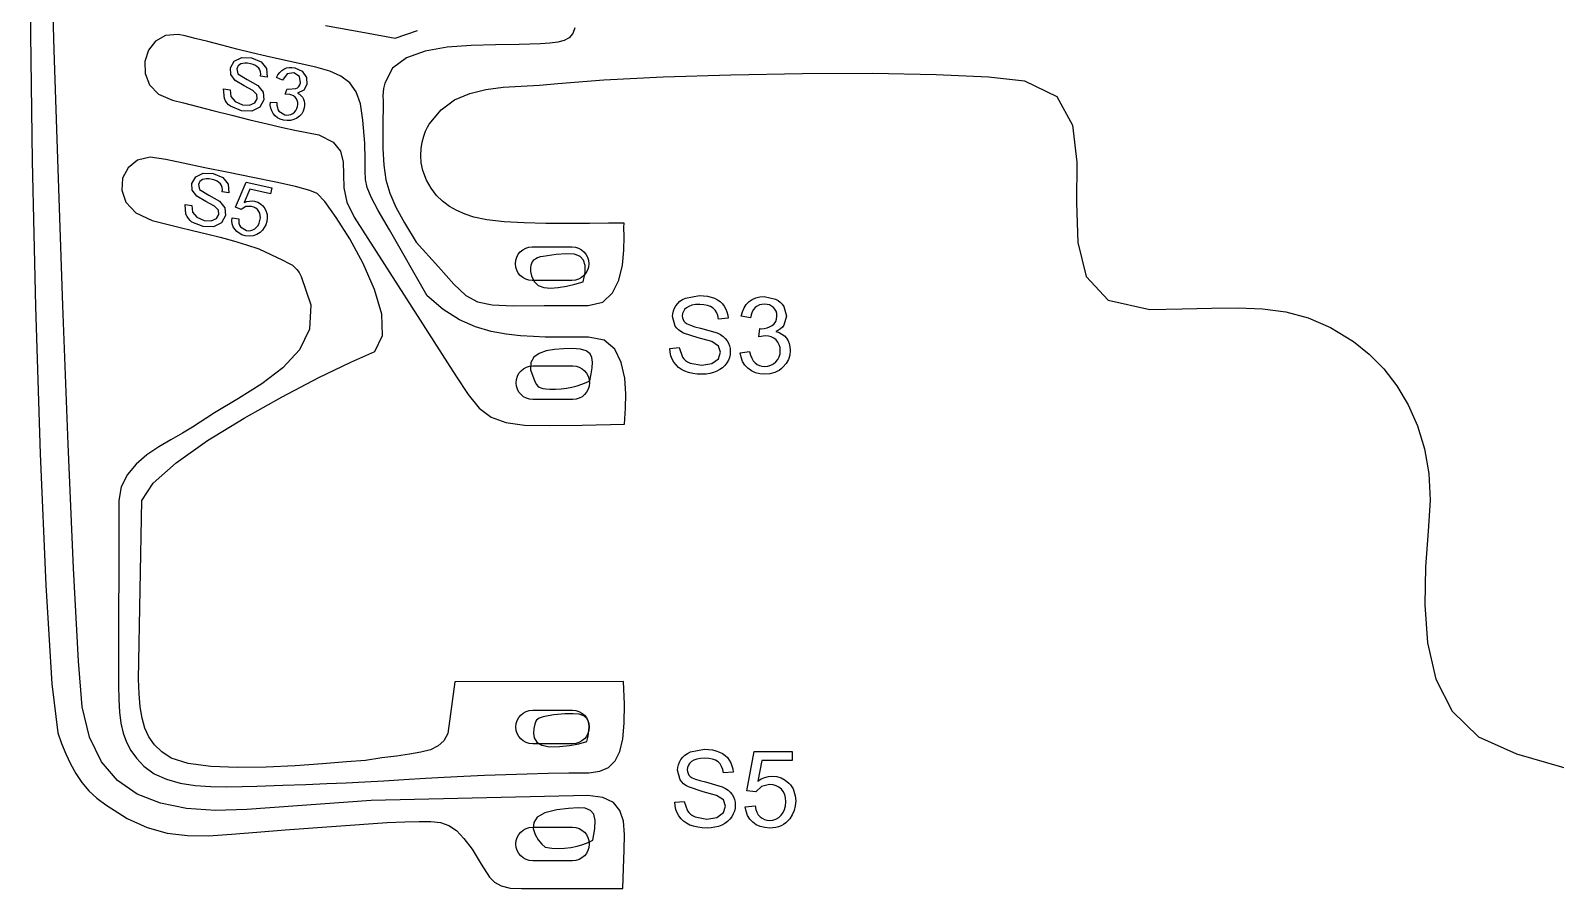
# Model space of a CAD drawing. Extents: x -90 to 90, y -127 to 123.
# Drawn here: x -90 to -27.8, y -41.8 to -6.8 of the extents above; entities that cross this region are included whole.
import ezdxf

# ---------------------------------------------------------------- set-up
doc = ezdxf.new("R2010")
doc.units = 0
doc.layers.add('CAPA_1', color=7, linetype='CONTINUOUS')

msp = doc.modelspace()

# ---------------------------------------------------------------- linework, layer by layer
at = {"layer": 'CAPA_1', "color": 3}
for points in [[(-89.9768, -3.2024), (-89.9979, -6.9185), (-89.9312, -12.0941), (-89.7939, -18.0307), (-89.6032, -24.0294), (-89.3763, -29.3918), (-89.1304, -33.4193), (-88.8828, -35.4131), (-88.7301, -35.852), (-88.5593, -36.278), (-88.3664, -36.6873), (-88.1473, -37.076), (-87.8983, -37.4402), (-87.6151, -37.7761), (-87.294, -38.0798), (-86.9309, -38.3475), (-86.0614, -38.9066), (-85.2343, -39.2829), (-84.4219, -39.5061), (-83.5967, -39.6061), (-82.7311, -39.6126), (-81.7976, -39.5556), (-80.7686, -39.4647), (-79.6164, -39.3697), (-75.4497, -39.0786), (-74.7321, -39.051), (-74.1492, -39.0282), (-73.6741, -39.0313), (-73.2801, -39.0812), (-72.9403, -39.1987), (-72.6279, -39.405), (-72.3163, -39.7208), (-71.9785, -40.1673), (-71.6145, -40.7801), (-71.2798, -41.3019), (-71.0671, -41.5047), (-70.7939, -41.6563), (-70.4377, -41.7469), (-69.9759, -41.7671), (-65.8332, -41.761), (-65.8116, -40.9364), (-65.7788, -40.2011), (-65.769, -39.5606), (-65.8167, -39.0205), (-65.9561, -38.5862), (-66.2214, -38.2634), (-66.6469, -38.0574), (-67.267, -37.9739), (-76.1044, -38.1832), (-81.1785, -38.5398), (-82.4515, -38.5789), (-83.6296, -38.5038), (-84.6983, -38.2911), (-85.6428, -37.9175), (-86.4485, -37.3598), (-87.1008, -36.5947), (-87.585, -35.599), (-87.8864, -34.3493), (-88.045, -32.4901), (-88.2418, -28.6956), (-88.4578, -23.6361), (-88.6739, -17.9817), (-88.8708, -12.4024), (-89.0296, -7.5685), (-89.131, -4.1501)], [(-77.9627, -6.5551), (-76.3684, -6.8508), (-75.1292, -7.0786), (-74.2142, -6.7645)], [(-67.7994, -6.6604), (-67.8802, -6.8947), (-68.022, -7.0598), (-68.2243, -7.1697), (-68.4871, -7.2381), (-68.8101, -7.279), (-69.1929, -7.306), (-70.0677, -7.335), (-71.031, -7.3466), (-72.0271, -7.374), (-73.0004, -7.4507), (-73.8952, -7.6096), (-74.6557, -7.8842), (-75.2264, -8.3077), (-75.5515, -8.9132), (-75.6013, -9.1293), (-75.6199, -9.2817), (-75.6214, -9.4347), (-75.6196, -9.6524), (-75.6308, -10.7232), (-75.6269, -11.5732), (-75.5897, -12.2626), (-75.5009, -12.8514), (-75.3421, -13.3998), (-75.0953, -13.9679), (-74.742, -14.616), (-74.264, -15.404), (-73.3536, -16.405), (-72.7257, -17.1107), (-72.2439, -17.5719), (-71.7716, -17.8391), (-71.1724, -17.9631), (-70.3097, -17.9945), (-69.0471, -17.984), (-67.2481, -17.9821), (-66.6586, -17.8431), (-66.2523, -17.4718), (-65.9958, -16.9442), (-65.8554, -16.3363), (-65.7975, -15.724), (-65.7885, -15.1833), (-65.7949, -14.7902), (-65.7831, -14.6207), (-66.4231, -14.6283), (-67.2028, -14.6372), (-68.0705, -14.6414), (-68.9742, -14.6348), (-69.8619, -14.6114), (-70.682, -14.5652), (-71.3823, -14.4902), (-71.9111, -14.3803), (-72.2684, -14.2585), (-72.6019, -14.1137), (-72.9096, -13.9408), (-73.1897, -13.7347), (-73.4401, -13.4904), (-73.6591, -13.2028), (-73.8445, -12.8668), (-73.9946, -12.4773), (-74.0609, -12.1701), (-74.0808, -11.87), (-74.0633, -11.5837), (-74.0179, -11.3174), (-73.9536, -11.0776), (-73.8798, -10.8707), (-73.8056, -10.7031), (-73.7404, -10.5814), (-73.2526, -10.0047), (-72.6971, -9.5979), (-72.0833, -9.3291), (-71.4212, -9.1662), (-70.7202, -9.0772), (-69.9903, -9.0301), (-69.241, -8.993), (-68.4821, -8.9339), (-66.6171, -8.7839), (-64.1982, -8.661), (-61.4288, -8.5709), (-58.5126, -8.5196), (-55.6531, -8.5127), (-53.0538, -8.5561), (-50.9184, -8.6557), (-49.4503, -8.8171), (-48.1303, -9.4613), (-47.5021, -10.6311), (-47.3172, -12.1382), (-47.3268, -13.7943), (-47.2823, -15.4109), (-46.9352, -16.7999), (-46.0366, -17.7728), (-44.3381, -18.1414), (-43.0169, -18.1254), (-41.8278, -18.0947), (-40.7452, -18.0826), (-39.7434, -18.1221), (-38.7969, -18.2462), (-37.8801, -18.4879), (-36.9671, -18.8803), (-36.0325, -19.4566), (-35.3943, -19.9698), (-34.8028, -20.5716), (-34.2702, -21.26), (-33.8083, -22.0331), (-33.4293, -22.8888), (-33.1451, -23.825), (-32.9678, -24.8399), (-32.9093, -25.9312), (-32.9908, -27.1906), (-33.0926, -28.641), (-33.1299, -30.1915), (-33.0181, -31.7515), (-32.6727, -33.23), (-32.009, -34.5365), (-30.9424, -35.5801), (-29.3883, -36.27), (-26.9372, -36.9751)]]:
    msp.add_lwpolyline(points, dxfattribs=at)
at = {"layer": 'CAPA_1', "color": 177}
for points in [[(-65.7733, -22.8215), (-65.755, -22.608), (-65.723, -22.1714), (-65.7128, -21.5903), (-65.76, -20.9434), (-65.9002, -20.3093), (-66.169, -19.7665), (-66.602, -19.3937), (-67.2348, -19.2696), (-69.0044, -19.2702), (-69.4815, -19.2447), (-70.0143, -19.2153), (-70.5929, -19.1576), (-71.2071, -19.0469), (-71.8466, -18.8589), (-72.5014, -18.5689), (-73.1613, -18.1524), (-73.8162, -17.585), (-75.3491, -14.8976), (-75.812, -14.1107), (-76.1048, -13.565), (-76.266, -13.1722), (-76.3343, -12.8444), (-76.3481, -12.4932), (-76.346, -12.0306), (-76.3666, -11.3685), (-76.4483, -10.4186), (-76.5403, -9.7619), (-76.7145, -9.2645), (-76.9773, -8.8963), (-77.3352, -8.6271), (-77.7946, -8.4266), (-78.362, -8.2648), (-79.0438, -8.1113), (-79.8466, -7.9361), (-80.3806, -7.8174), (-80.9706, -7.6759), (-81.586, -7.5218), (-82.1963, -7.3657), (-82.771, -7.2179), (-83.2796, -7.0888), (-83.6914, -6.9889), (-83.976, -6.9286), (-84.4893, -6.965), (-84.8976, -7.1975), (-85.1842, -7.5707), (-85.332, -8.0292), (-85.3244, -8.5176), (-85.1444, -8.9805), (-84.7751, -9.3625), (-84.1999, -9.6082), (-83.7587, -9.7223), (-83.1811, -9.8708), (-82.5092, -10.0422), (-81.785, -10.2246), (-81.0509, -10.4066), (-80.3489, -10.5763), (-79.7211, -10.7222), (-79.2098, -10.8325), (-78.2392, -11.0286), (-77.6521, -11.3192), (-77.3522, -11.6924), (-77.2432, -12.1363), (-77.2287, -12.6391), (-77.2125, -13.1887), (-77.0982, -13.7735), (-76.7895, -14.3814), (-72.6511, -20.8592), (-72.1494, -21.6214), (-71.6913, -22.1694), (-71.2038, -22.5365), (-70.6141, -22.7559), (-69.8491, -22.8608), (-68.836, -22.8846), (-67.5017, -22.8604), (-65.7733, -22.8215)], [(-63.9237, -19.7378), (-63.5375, -19.7031), (-63.4094, -20.0879), (-63.3521, -20.1592), (-63.2809, -20.2235), (-63.1958, -20.2807), (-63.097, -20.3309), (-62.6204, -20.4234), (-62.2052, -20.3533), (-61.9376, -20.1602), (-61.8493, -19.894), (-61.934, -19.6394), (-62.2139, -19.4564), (-62.7672, -19.3053), (-63.3668, -19.1114), (-63.4708, -19.0493), (-63.5605, -18.9802), (-63.636, -18.9042), (-63.6973, -18.8214), (-63.8065, -18.4345), (-63.7981, -18.3183), (-63.773, -18.2061), (-63.7312, -18.098), (-63.6727, -17.994), (-63.5984, -17.8977), (-63.5087, -17.8138), (-63.4036, -17.7423), (-63.2829, -17.683), (-62.7129, -17.5767), (-62.5454, -17.5836), (-62.3881, -17.6045), (-62.2409, -17.6393), (-62.1039, -17.6881), (-61.9797, -17.75), (-61.8707, -17.8253), (-61.7768, -17.9138), (-61.6982, -18.0157), (-61.6354, -18.1273), (-61.5891, -18.2461), (-61.5592, -18.3722), (-61.5456, -18.5053), (-61.9405, -18.5357), (-61.9657, -18.3977), (-62.01, -18.2776), (-62.0731, -18.1755), (-62.1553, -18.0916), (-62.2579, -18.0257), (-62.3825, -17.9787), (-62.5288, -17.9506), (-62.697, -17.9412), (-62.871, -17.9497), (-63.0197, -17.9754), (-63.143, -18.0181), (-63.2409, -18.0779), (-63.3155, -18.1498), (-63.3689, -18.2287), (-63.4009, -18.3147), (-63.4116, -18.4077), (-63.404, -18.4876), (-63.3813, -18.5601), (-63.3436, -18.6254), (-63.2908, -18.6833), (-63.2074, -18.7375), (-63.0764, -18.7926), (-62.8976, -18.8484), (-62.671, -18.9046), (-61.9832, -19.1028), (-61.8568, -19.1692), (-61.748, -19.244), (-61.6567, -19.3271), (-61.5832, -19.4188), (-61.5268, -19.5179), (-61.4865, -19.6244), (-61.4624, -19.7382), (-61.4544, -19.8593), (-61.4632, -19.9815), (-61.4898, -20.0999), (-61.5341, -20.2146), (-61.5962, -20.3258), (-61.6749, -20.4293), (-61.7689, -20.5206), (-61.8784, -20.5996), (-62.0034, -20.6665), (-62.1404, -20.7197), (-62.2857, -20.7576), (-62.4393, -20.7804), (-62.6015, -20.788), (-62.8035, -20.7803), (-62.9883, -20.7571), (-63.156, -20.7187), (-63.3067, -20.665), (-63.4416, -20.596), (-63.5608, -20.5114), (-63.6645, -20.4112), (-63.753, -20.2954), (-63.8246, -20.1682), (-63.8769, -20.0329), (-63.9098, -19.8894), (-63.9237, -19.7378)], [(-61.0465, -19.9114), (-60.6647, -19.8593), (-60.626, -20.0107), (-60.5761, -20.1392), (-60.5148, -20.245), (-60.4419, -20.328), (-60.3588, -20.3906), (-60.2667, -20.4354), (-60.1657, -20.4622), (-60.0557, -20.4712), (-59.9254, -20.4595), (-59.8058, -20.4246), (-59.697, -20.3662), (-59.5993, -20.2846), (-59.5186, -20.1857), (-59.4609, -20.0757), (-59.4263, -19.9546), (-59.4148, -19.8224), (-59.4255, -19.6968), (-59.4578, -19.5827), (-59.5116, -19.4799), (-59.587, -19.3885), (-59.6786, -19.3139), (-59.7818, -19.2606), (-59.8969, -19.2285), (-60.0238, -19.2178), (-60.2936, -19.2604), (-60.2509, -18.9263), (-60.1895, -18.9306), (-60.0701, -18.9226), (-59.957, -18.8987), (-59.8501, -18.8589), (-59.749, -18.8033), (-59.6636, -18.7313), (-59.6025, -18.6422), (-59.5659, -18.536), (-59.5537, -18.4128), (-59.5626, -18.3126), (-59.5894, -18.2213), (-59.6339, -18.139), (-59.6962, -18.0656), (-59.7724, -18.0054), (-59.8589, -17.9624), (-59.9558, -17.9367), (-60.0629, -17.9282), (-60.1699, -17.937), (-60.2675, -17.9635), (-60.3558, -18.0075), (-60.4347, -18.0692), (-60.5023, -18.1485), (-60.5567, -18.2455), (-60.5978, -18.3601), (-60.6256, -18.4923), (-61.0075, -18.4229), (-60.9612, -18.2416), (-60.8929, -18.0818), (-60.8022, -17.9436), (-60.6892, -17.8269), (-60.5578, -17.7344), (-60.4111, -17.6684), (-60.2492, -17.6289), (-60.0723, -17.6157), (-59.6043, -17.7249), (-59.5033, -17.7842), (-59.415, -17.8534), (-59.3395, -17.9326), (-59.2767, -18.0215), (-59.1632, -18.4214), (-59.2709, -18.7867), (-59.3316, -18.8649), (-59.4053, -18.9348), (-59.4919, -18.9962), (-59.5913, -19.0492), (-59.4612, -19.0894), (-59.3466, -19.1468), (-59.2472, -19.2214), (-59.1632, -19.3132), (-59.0967, -19.4195), (-59.0493, -19.5386), (-59.0208, -19.6703), (-59.0113, -19.8145), (-59.0299, -20.0103), (-59.0855, -20.1908), (-59.1782, -20.3558), (-59.3078, -20.5052), (-59.3846, -20.5716), (-59.4662, -20.629), (-59.5527, -20.6776), (-59.6441, -20.7174), (-59.8416, -20.7704), (-60.0586, -20.788), (-60.2544, -20.7727), (-60.4328, -20.7268), (-60.5939, -20.6503), (-60.7377, -20.5435), (-60.8587, -20.4125), (-60.9504, -20.2635), (-61.013, -20.0965), (-61.0465, -19.9114)]]:
    msp.add_lwpolyline(points, close=True, dxfattribs=at)
at = {"layer": 'CAPA_1', "color": 7}
for points in [[(-82.1213, -9.1446), (-81.8562, -9.1796), (-81.8275, -9.4553), (-81.6537, -9.664), (-81.3478, -9.7967), (-81.0587, -9.8118), (-80.8499, -9.7232), (-80.7517, -9.5578), (-80.7702, -9.3741), (-80.9303, -9.2092), (-81.2788, -9.0252), (-81.6521, -8.8057), (-81.8317, -8.5621), (-81.8469, -8.2864), (-81.6921, -8.0114), (-81.3839, -7.8614), (-80.9859, -7.8755), (-80.5935, -8.0409), (-80.3703, -8.321), (-80.3409, -8.6724), (-80.61, -8.6335), (-80.6064, -8.5367), (-80.6181, -8.4494), (-80.6452, -8.3714), (-80.6876, -8.3027), (-80.7468, -8.2433), (-80.8233, -8.1933), (-80.9172, -8.1525), (-81.0288, -8.1211), (-81.1465, -8.1008), (-81.2499, -8.0958), (-81.3389, -8.1061), (-81.4134, -8.1315), (-81.4741, -8.1687), (-81.5216, -8.2136), (-81.5559, -8.2665), (-81.5769, -8.3273), (-81.537, -8.5301), (-81.1544, -8.771), (-80.723, -9.0066), (-80.5012, -9.2788), (-80.4806, -9.5943), (-80.6455, -9.8867), (-80.9701, -10.0545), (-81.3896, -10.0468), (-81.8455, -9.8593), (-81.9256, -9.7926), (-81.9931, -9.7179), (-82.0479, -9.6352), (-82.0901, -9.5443), (-82.1213, -9.1446)], [(-80.2106, -9.6841), (-79.9469, -9.7071), (-79.9437, -9.8138), (-79.9292, -9.9072), (-79.9036, -9.9871), (-79.8668, -10.0537), (-79.6301, -10.207), (-79.5416, -10.2185), (-79.4566, -10.2127), (-79.3752, -10.1897), (-79.2974, -10.1496), (-79.2282, -10.0955), (-79.1729, -10.0304), (-79.1316, -9.9544), (-79.1042, -9.8674), (-79.0925, -9.7816), (-79.0971, -9.7003), (-79.1178, -9.6235), (-79.1547, -9.5512), (-79.205, -9.4875), (-79.2662, -9.4362), (-79.3386, -9.3975), (-79.4221, -9.3714), (-79.6086, -9.3602), (-79.5306, -9.1416), (-79.4898, -9.1537), (-79.1768, -9.1336), (-79.1086, -9.098), (-79.0543, -9.0471), (-79.0139, -8.9811), (-78.9872, -8.9), (-79.0309, -8.6456), (-79.2562, -8.4983), (-79.5256, -8.537), (-79.7162, -8.79), (-79.9621, -8.6875), (-79.9041, -8.5731), (-79.8344, -8.4764), (-79.753, -8.3975), (-79.66, -8.3364), (-79.5582, -8.2941), (-79.4501, -8.2717), (-79.3357, -8.2694), (-79.2151, -8.2871), (-78.9171, -8.4301), (-78.7419, -8.6787), (-78.7257, -8.9643), (-78.8526, -9.1941), (-79.1069, -9.3224), (-79.0255, -9.3689), (-78.9572, -9.4245), (-78.9017, -9.4893), (-78.8591, -9.5633), (-78.8301, -9.6446), (-78.8158, -9.7315), (-78.8162, -9.824), (-78.8313, -9.9222), (-78.8729, -10.0507), (-78.9371, -10.1632), (-79.0238, -10.2598), (-79.133, -10.3404), (-79.2578, -10.4), (-79.3903, -10.4328), (-79.5305, -10.439), (-79.6787, -10.4187), (-79.8078, -10.3791), (-79.9207, -10.3218), (-80.0174, -10.2467), (-80.0981, -10.1538), (-80.1594, -10.048), (-80.1986, -9.9344), (-80.2157, -9.8131), (-80.2106, -9.6841)], [(-83.6872, -13.8631), (-83.4221, -13.8981), (-83.3934, -14.1738), (-83.2196, -14.3825), (-82.9137, -14.5152), (-82.6246, -14.5303), (-82.4158, -14.4417), (-82.3176, -14.2763), (-82.3361, -14.0926), (-82.4962, -13.9277), (-82.8447, -13.7437), (-83.218, -13.5242), (-83.3976, -13.2806), (-83.4128, -13.0049), (-83.258, -12.7299), (-82.9498, -12.5799), (-82.5518, -12.594), (-82.1594, -12.7594), (-81.9362, -13.0395), (-81.9068, -13.3909), (-82.1759, -13.352), (-82.1723, -13.2552), (-82.184, -13.1679), (-82.2111, -13.0899), (-82.2535, -13.0212), (-82.3127, -12.9618), (-82.3892, -12.9118), (-82.4831, -12.871), (-82.5947, -12.8396), (-82.7124, -12.8193), (-82.8158, -12.8143), (-82.9048, -12.8246), (-82.9793, -12.85), (-83.04, -12.8872), (-83.0875, -12.9321), (-83.1218, -12.985), (-83.1428, -13.0458), (-83.1029, -13.2486), (-82.7203, -13.4895), (-82.2889, -13.7251), (-82.0671, -13.9973), (-82.0465, -14.3128), (-82.2114, -14.6052), (-82.536, -14.773), (-82.9555, -14.7653), (-83.4114, -14.5778), (-83.4915, -14.5111), (-83.559, -14.4364), (-83.6138, -14.3537), (-83.656, -14.2628), (-83.6872, -13.8631)], [(-81.7784, -14.4065), (-81.505, -14.4436), (-81.5056, -14.54), (-81.4937, -14.6264), (-81.4692, -14.7029), (-81.4322, -14.7693), (-81.1915, -14.9265), (-81.101, -14.9375), (-81.0135, -14.9295), (-80.9291, -14.9026), (-80.8478, -14.8568), (-80.7752, -14.7937), (-80.716, -14.7158), (-80.6702, -14.623), (-80.638, -14.5153), (-80.6226, -14.4101), (-80.6252, -14.3129), (-80.6457, -14.2238), (-80.6842, -14.1429), (-80.7381, -14.0727), (-80.805, -14.0163), (-80.8849, -13.9736), (-80.9779, -13.9446), (-81.2132, -13.9511), (-81.4023, -14.0623), (-81.6354, -13.9772), (-81.1956, -12.952), (-80.1592, -13.1823), (-80.214, -13.4268), (-81.0451, -13.2418), (-81.2822, -13.7772), (-81.1745, -13.741), (-81.0681, -13.7217), (-80.963, -13.7192), (-80.8591, -13.7336), (-80.7306, -13.7747), (-80.6181, -13.837), (-80.5215, -13.9206), (-80.4409, -14.0255), (-80.3814, -14.1449), (-80.3482, -14.2726), (-80.3416, -14.4087), (-80.3614, -14.5533), (-80.4019, -14.6876), (-80.461, -14.8077), (-80.5387, -14.9137), (-80.635, -15.0055), (-80.7691, -15.0919), (-80.9144, -15.1425), (-81.0709, -15.1574), (-81.2387, -15.1368), (-81.372, -15.0967), (-81.4879, -15.0395), (-81.5864, -14.9654), (-81.6675, -14.8743), (-81.7284, -14.7704), (-81.7672, -14.6578), (-81.7839, -14.5365), (-81.7784, -14.4065)], [(-70.2212, -16.2786), (-70.2212, -16.2786), (-70.2072, -16.1404), (-70.1669, -16.0116), (-70.1034, -15.8948), (-70.0192, -15.7929), (-69.9173, -15.7087), (-69.8005, -15.6452), (-69.6717, -15.6049), (-69.5335, -15.5909), (-67.9124, -15.5909), (-67.7742, -15.6049), (-67.6454, -15.6452), (-67.5286, -15.7087), (-67.4267, -15.7929), (-67.3425, -15.8948), (-67.279, -16.0116), (-67.2387, -16.1404), (-67.2247, -16.2786), (-67.2247, -16.2786), (-67.2387, -16.4168), (-67.279, -16.5456), (-67.3425, -16.6624), (-67.4267, -16.7643), (-67.5286, -16.8485), (-67.6454, -16.912), (-67.7742, -16.9523), (-67.9124, -16.9663), (-69.5335, -16.9663), (-69.6717, -16.9523), (-69.8005, -16.912), (-69.9173, -16.8485), (-70.0192, -16.7643), (-70.1034, -16.6624), (-70.1669, -16.5456), (-70.2072, -16.4168), (-70.2212, -16.2786)], [(-70.2212, -16.2786), (-70.2212, -16.2786), (-70.2072, -16.1404), (-70.1669, -16.0116), (-70.1034, -15.8948), (-70.0192, -15.7929), (-69.9173, -15.7087), (-69.8005, -15.6452), (-69.6717, -15.6049), (-69.5335, -15.5909), (-67.9124, -15.5909), (-67.7742, -15.6049), (-67.6454, -15.6452), (-67.5286, -15.7087), (-67.4267, -15.7929), (-67.3425, -15.8948), (-67.279, -16.0116), (-67.2387, -16.1404), (-67.2247, -16.2786), (-67.2247, -16.2786), (-67.2387, -16.4168), (-67.279, -16.5456), (-67.3425, -16.6624), (-67.4267, -16.7643), (-67.5286, -16.8485), (-67.6454, -16.912), (-67.7742, -16.9523), (-67.9124, -16.9663), (-69.5335, -16.9663), (-69.6717, -16.9523), (-69.8005, -16.912), (-69.9173, -16.8485), (-70.0192, -16.7643), (-70.1034, -16.6624), (-70.1669, -16.5456), (-70.2072, -16.4168), (-70.2212, -16.2786)], [(-67.4489, -17.0162), (-67.3781, -16.6432), (-67.3719, -16.3493), (-67.4373, -16.1296), (-67.5812, -15.9797), (-67.8108, -15.8947), (-68.133, -15.8701), (-68.5549, -15.9013), (-69.0835, -15.9835), (-69.2038, -15.9932), (-69.3204, -16.0353), (-69.4926, -16.1479), (-69.5368, -16.2082), (-69.5689, -16.2767), (-69.5901, -16.3519), (-69.6013, -16.4321), (-69.5981, -16.6005), (-69.568, -16.7685), (-69.4602, -17.0076), (-69.2864, -17.1636), (-69.057, -17.2483), (-68.7828, -17.2736), (-68.4743, -17.2512), (-68.142, -17.1929), (-67.7967, -17.1107), (-67.4489, -17.0162)], [(-67.1849, -21.0525), (-67.1275, -20.774), (-67.0843, -20.5214), (-67.069, -20.2981), (-67.0952, -20.1074), (-67.1766, -19.9527), (-67.3268, -19.8376), (-67.5596, -19.7654), (-67.8884, -19.7395), (-68.2574, -19.7455), (-68.6224, -19.7735), (-68.9608, -19.8336), (-69.2503, -19.9363), (-69.4684, -20.0918), (-69.5926, -20.3105), (-69.6005, -20.6026), (-69.4696, -20.9784), (-69.407, -21.1055), (-69.3562, -21.2009), (-69.3084, -21.2698), (-69.255, -21.3173), (-69.1875, -21.3486), (-69.0971, -21.3688), (-68.9754, -21.383), (-68.8136, -21.3965), (-68.5869, -21.403), (-68.3581, -21.3889), (-68.1317, -21.3575), (-67.9119, -21.3119), (-67.703, -21.2554), (-67.5094, -21.1911), (-67.3352, -21.1224), (-67.1849, -21.0525)], [(-70.1922, -21.1344), (-70.1922, -21.1344), (-70.1782, -20.9962), (-70.1379, -20.8674), (-70.0744, -20.7506), (-69.9902, -20.6487), (-69.8883, -20.5645), (-69.7715, -20.501), (-69.6427, -20.4607), (-69.5045, -20.4467), (-67.8834, -20.4467), (-67.7452, -20.4607), (-67.6164, -20.501), (-67.4996, -20.5645), (-67.3977, -20.6487), (-67.3135, -20.7506), (-67.25, -20.8674), (-67.2097, -20.9962), (-67.1957, -21.1344), (-67.1957, -21.1344), (-67.2097, -21.2726), (-67.25, -21.4014), (-67.3135, -21.5182), (-67.3977, -21.6201), (-67.4996, -21.7043), (-67.6164, -21.7678), (-67.7452, -21.8081), (-67.8834, -21.8221), (-69.5045, -21.8221), (-69.6427, -21.8081), (-69.7715, -21.7678), (-69.8883, -21.7043), (-69.9902, -21.6201), (-70.0744, -21.5182), (-70.1379, -21.4014), (-70.1782, -21.2726), (-70.1922, -21.1344)], [(-70.2012, -35.1786), (-70.2012, -35.1786), (-70.1872, -35.0404), (-70.1469, -34.9116), (-70.0834, -34.7948), (-69.9992, -34.6929), (-69.8973, -34.6087), (-69.7805, -34.5452), (-69.6517, -34.5049), (-69.5135, -34.4909), (-67.8924, -34.4909), (-67.7542, -34.5049), (-67.6254, -34.5452), (-67.5086, -34.6087), (-67.4067, -34.6929), (-67.3225, -34.7948), (-67.259, -34.9116), (-67.2187, -35.0404), (-67.2047, -35.1786), (-67.2047, -35.1786), (-67.2187, -35.3168), (-67.259, -35.4456), (-67.3225, -35.5624), (-67.4067, -35.6643), (-67.5086, -35.7485), (-67.6254, -35.812), (-67.7542, -35.8523), (-67.8924, -35.8663), (-69.5135, -35.8663), (-69.6517, -35.8523), (-69.7805, -35.812), (-69.8973, -35.7485), (-69.9992, -35.6643), (-70.0834, -35.5624), (-70.1469, -35.4456), (-70.1872, -35.3168), (-70.2012, -35.1786)], [(-67.3077, -35.7743), (-67.258, -35.5469), (-67.2222, -35.3347), (-67.2107, -35.1424), (-67.2339, -34.9744), (-67.3019, -34.8352), (-67.4251, -34.7294), (-67.6139, -34.6614), (-67.8785, -34.6358), (-68.1978, -34.6454), (-68.6504, -34.685), (-68.8806, -34.7192), (-69.0887, -34.7648), (-69.2563, -34.8231), (-69.365, -34.8952), (-69.3898, -34.9467), (-69.4331, -35.0682), (-69.4723, -35.2369), (-69.4851, -35.4298), (-69.4489, -35.624), (-69.3413, -35.7964), (-69.1399, -35.9243), (-68.8222, -35.9846), (-68.4183, -35.9798), (-68.0093, -35.9349), (-67.6282, -35.8623), (-67.3077, -35.7743)], [(-69.0007, -40.0791), (-68.7399, -40.1199), (-68.4755, -40.133), (-68.2118, -40.1214), (-67.9531, -40.0882), (-67.7038, -40.0364), (-67.4681, -39.9689), (-67.2504, -39.889), (-67.0551, -39.7995), (-66.9764, -39.3353), (-66.9638, -38.9863), (-67.0219, -38.7391), (-67.1551, -38.5801), (-67.3679, -38.4958), (-67.6648, -38.4727), (-68.0504, -38.4974), (-68.5291, -38.5563), (-69.0256, -38.6763), (-69.3282, -38.8583), (-69.4715, -39.0811), (-69.4897, -39.3241), (-69.4173, -39.5662), (-69.2888, -39.7867), (-69.1384, -39.9646), (-69.0007, -40.0791)], [(-70.2011, -39.9521), (-70.2011, -39.9521), (-70.1871, -39.8139), (-70.1468, -39.6851), (-70.0833, -39.5683), (-69.9991, -39.4664), (-69.8972, -39.3822), (-69.7804, -39.3187), (-69.6516, -39.2784), (-69.5134, -39.2644), (-67.8923, -39.2644), (-67.7541, -39.2784), (-67.6253, -39.3187), (-67.5085, -39.3822), (-67.4066, -39.4664), (-67.3224, -39.5683), (-67.2589, -39.6851), (-67.2186, -39.8139), (-67.2046, -39.9521), (-67.2046, -39.9521), (-67.2186, -40.0903), (-67.2589, -40.2191), (-67.3224, -40.3359), (-67.4066, -40.4378), (-67.5085, -40.522), (-67.6253, -40.5855), (-67.7541, -40.6258), (-67.8923, -40.6398), (-69.5134, -40.6398), (-69.6516, -40.6258), (-69.7804, -40.5855), (-69.8972, -40.522), (-69.9991, -40.4378), (-70.0833, -40.3359), (-70.1468, -40.2191), (-70.1871, -40.0903), (-70.2011, -39.9521)]]:
    msp.add_lwpolyline(points, close=True, dxfattribs=at)
at = {"layer": 'CAPA_1'}
for points in [[(-82.1213, -9.1446), (-81.8562, -9.1796), (-81.8275, -9.4553), (-81.6537, -9.664), (-81.3478, -9.7967), (-81.0587, -9.8118), (-80.8499, -9.7232), (-80.7517, -9.5578), (-80.7702, -9.3741), (-80.9303, -9.2092), (-81.2788, -9.0252), (-81.6521, -8.8057), (-81.8317, -8.5621), (-81.8469, -8.2864), (-81.6921, -8.0114), (-81.3839, -7.8614), (-80.9859, -7.8755), (-80.5935, -8.0409), (-80.3703, -8.321), (-80.3409, -8.6724), (-80.61, -8.6335), (-80.6064, -8.5367), (-80.6181, -8.4494), (-80.6452, -8.3714), (-80.6876, -8.3027), (-80.7468, -8.2433), (-80.8233, -8.1933), (-80.9172, -8.1525), (-81.0288, -8.1211), (-81.1465, -8.1008), (-81.2499, -8.0958), (-81.3389, -8.1061), (-81.4134, -8.1315), (-81.4741, -8.1687), (-81.5216, -8.2136), (-81.5559, -8.2665), (-81.5769, -8.3273), (-81.537, -8.5301), (-81.1544, -8.771), (-80.723, -9.0066), (-80.5012, -9.2788), (-80.4806, -9.5943), (-80.6455, -9.8867), (-80.9701, -10.0545), (-81.3896, -10.0468), (-81.8455, -9.8593), (-81.9256, -9.7926), (-81.9931, -9.7179), (-82.0479, -9.6352), (-82.0901, -9.5443), (-82.1213, -9.1446)], [(-80.2106, -9.6841), (-79.9469, -9.7071), (-79.9437, -9.8138), (-79.9292, -9.9072), (-79.9036, -9.9871), (-79.8668, -10.0537), (-79.6301, -10.207), (-79.5416, -10.2185), (-79.4566, -10.2127), (-79.3752, -10.1897), (-79.2974, -10.1496), (-79.2282, -10.0955), (-79.1729, -10.0304), (-79.1316, -9.9544), (-79.1042, -9.8674), (-79.0925, -9.7816), (-79.0971, -9.7003), (-79.1178, -9.6235), (-79.1547, -9.5512), (-79.205, -9.4875), (-79.2662, -9.4362), (-79.3386, -9.3975), (-79.4221, -9.3714), (-79.6086, -9.3602), (-79.5306, -9.1416), (-79.4898, -9.1537), (-79.1768, -9.1336), (-79.1086, -9.098), (-79.0543, -9.0471), (-79.0139, -8.9811), (-78.9872, -8.9), (-79.0309, -8.6456), (-79.2562, -8.4983), (-79.5256, -8.537), (-79.7162, -8.79), (-79.9621, -8.6875), (-79.9041, -8.5731), (-79.8344, -8.4764), (-79.753, -8.3975), (-79.66, -8.3364), (-79.5582, -8.2941), (-79.4501, -8.2717), (-79.3357, -8.2694), (-79.2151, -8.2871), (-78.9171, -8.4301), (-78.7419, -8.6787), (-78.7257, -8.9643), (-78.8526, -9.1941), (-79.1069, -9.3224), (-79.0255, -9.3689), (-78.9572, -9.4245), (-78.9017, -9.4893), (-78.8591, -9.5633), (-78.8301, -9.6446), (-78.8158, -9.7315), (-78.8162, -9.824), (-78.8313, -9.9222), (-78.8729, -10.0507), (-78.9371, -10.1632), (-79.0238, -10.2598), (-79.133, -10.3404), (-79.2578, -10.4), (-79.3903, -10.4328), (-79.5305, -10.439), (-79.6787, -10.4187), (-79.8078, -10.3791), (-79.9207, -10.3218), (-80.0174, -10.2467), (-80.0981, -10.1538), (-80.1594, -10.048), (-80.1986, -9.9344), (-80.2157, -9.8131), (-80.2106, -9.6841)], [(-83.6872, -13.8631), (-83.4221, -13.8981), (-83.3934, -14.1738), (-83.2196, -14.3825), (-82.9137, -14.5152), (-82.6246, -14.5303), (-82.4158, -14.4417), (-82.3176, -14.2763), (-82.3361, -14.0926), (-82.4962, -13.9277), (-82.8447, -13.7437), (-83.218, -13.5242), (-83.3976, -13.2806), (-83.4128, -13.0049), (-83.258, -12.7299), (-82.9498, -12.5799), (-82.5518, -12.594), (-82.1594, -12.7594), (-81.9362, -13.0395), (-81.9068, -13.3909), (-82.1759, -13.352), (-82.1723, -13.2552), (-82.184, -13.1679), (-82.2111, -13.0899), (-82.2535, -13.0212), (-82.3127, -12.9618), (-82.3892, -12.9118), (-82.4831, -12.871), (-82.5947, -12.8396), (-82.7124, -12.8193), (-82.8158, -12.8143), (-82.9048, -12.8246), (-82.9793, -12.85), (-83.04, -12.8872), (-83.0875, -12.9321), (-83.1218, -12.985), (-83.1428, -13.0458), (-83.1029, -13.2486), (-82.7203, -13.4895), (-82.2889, -13.7251), (-82.0671, -13.9973), (-82.0465, -14.3128), (-82.2114, -14.6052), (-82.536, -14.773), (-82.9555, -14.7653), (-83.4114, -14.5778), (-83.4915, -14.5111), (-83.559, -14.4364), (-83.6138, -14.3537), (-83.656, -14.2628), (-83.6872, -13.8631)], [(-81.7784, -14.4065), (-81.505, -14.4436), (-81.5056, -14.54), (-81.4937, -14.6264), (-81.4692, -14.7029), (-81.4322, -14.7693), (-81.1915, -14.9265), (-81.101, -14.9375), (-81.0135, -14.9295), (-80.9291, -14.9026), (-80.8478, -14.8568), (-80.7752, -14.7937), (-80.716, -14.7158), (-80.6702, -14.623), (-80.638, -14.5153), (-80.6226, -14.4101), (-80.6252, -14.3129), (-80.6457, -14.2238), (-80.6842, -14.1429), (-80.7381, -14.0727), (-80.805, -14.0163), (-80.8849, -13.9736), (-80.9779, -13.9446), (-81.2132, -13.9511), (-81.4023, -14.0623), (-81.6354, -13.9772), (-81.1956, -12.952), (-80.1592, -13.1823), (-80.214, -13.4268), (-81.0451, -13.2418), (-81.2822, -13.7772), (-81.1745, -13.741), (-81.0681, -13.7217), (-80.963, -13.7192), (-80.8591, -13.7336), (-80.7306, -13.7747), (-80.6181, -13.837), (-80.5215, -13.9206), (-80.4409, -14.0255), (-80.3814, -14.1449), (-80.3482, -14.2726), (-80.3416, -14.4087), (-80.3614, -14.5533), (-80.4019, -14.6876), (-80.461, -14.8077), (-80.5387, -14.9137), (-80.635, -15.0055), (-80.7691, -15.0919), (-80.9144, -15.1425), (-81.0709, -15.1574), (-81.2387, -15.1368), (-81.372, -15.0967), (-81.4879, -15.0395), (-81.5864, -14.9654), (-81.6675, -14.8743), (-81.7284, -14.7704), (-81.7672, -14.6578), (-81.7839, -14.5365), (-81.7784, -14.4065)], [(-63.9237, -19.7378), (-63.5375, -19.7031), (-63.4094, -20.0879), (-63.3521, -20.1592), (-63.2809, -20.2235), (-63.1958, -20.2807), (-63.097, -20.3309), (-62.6204, -20.4234), (-62.2052, -20.3533), (-61.9376, -20.1602), (-61.8493, -19.894), (-61.934, -19.6394), (-62.2139, -19.4564), (-62.7672, -19.3053), (-63.3668, -19.1114), (-63.4708, -19.0493), (-63.5605, -18.9802), (-63.636, -18.9042), (-63.6973, -18.8214), (-63.8065, -18.4345), (-63.7981, -18.3183), (-63.773, -18.2061), (-63.7312, -18.098), (-63.6727, -17.994), (-63.5984, -17.8977), (-63.5087, -17.8138), (-63.4036, -17.7423), (-63.2829, -17.683), (-62.7129, -17.5767), (-62.5454, -17.5836), (-62.3881, -17.6045), (-62.2409, -17.6393), (-62.1039, -17.6881), (-61.9797, -17.75), (-61.8707, -17.8253), (-61.7768, -17.9138), (-61.6982, -18.0157), (-61.6354, -18.1273), (-61.5891, -18.2461), (-61.5592, -18.3722), (-61.5456, -18.5053), (-61.9405, -18.5357), (-61.9657, -18.3977), (-62.01, -18.2776), (-62.0731, -18.1755), (-62.1553, -18.0916), (-62.2579, -18.0257), (-62.3825, -17.9787), (-62.5288, -17.9506), (-62.697, -17.9412), (-62.871, -17.9497), (-63.0197, -17.9754), (-63.143, -18.0181), (-63.2409, -18.0779), (-63.3155, -18.1498), (-63.3689, -18.2287), (-63.4009, -18.3147), (-63.4116, -18.4077), (-63.404, -18.4876), (-63.3813, -18.5601), (-63.3436, -18.6254), (-63.2908, -18.6833), (-63.2074, -18.7375), (-63.0764, -18.7926), (-62.8976, -18.8484), (-62.671, -18.9046), (-61.9832, -19.1028), (-61.8568, -19.1692), (-61.748, -19.244), (-61.6567, -19.3271), (-61.5832, -19.4188), (-61.5268, -19.5179), (-61.4865, -19.6244), (-61.4624, -19.7382), (-61.4544, -19.8593), (-61.4632, -19.9815), (-61.4898, -20.0999), (-61.5341, -20.2146), (-61.5962, -20.3258), (-61.6749, -20.4293), (-61.7689, -20.5206), (-61.8784, -20.5996), (-62.0034, -20.6665), (-62.1404, -20.7197), (-62.2857, -20.7576), (-62.4393, -20.7804), (-62.6015, -20.788), (-62.8035, -20.7803), (-62.9883, -20.7571), (-63.156, -20.7187), (-63.3067, -20.665), (-63.4416, -20.596), (-63.5608, -20.5114), (-63.6645, -20.4112), (-63.753, -20.2954), (-63.8246, -20.1682), (-63.8769, -20.0329), (-63.9098, -19.8894), (-63.9237, -19.7378)], [(-61.0465, -19.9114), (-60.6647, -19.8593), (-60.626, -20.0107), (-60.5761, -20.1392), (-60.5148, -20.245), (-60.4419, -20.328), (-60.3588, -20.3906), (-60.2667, -20.4354), (-60.1657, -20.4622), (-60.0557, -20.4712), (-59.9254, -20.4595), (-59.8058, -20.4246), (-59.697, -20.3662), (-59.5993, -20.2846), (-59.5186, -20.1857), (-59.4609, -20.0757), (-59.4263, -19.9546), (-59.4148, -19.8224), (-59.4255, -19.6968), (-59.4578, -19.5827), (-59.5116, -19.4799), (-59.587, -19.3885), (-59.6786, -19.3139), (-59.7818, -19.2606), (-59.8969, -19.2285), (-60.0238, -19.2178), (-60.2936, -19.2604), (-60.2509, -18.9263), (-60.1895, -18.9306), (-60.0701, -18.9226), (-59.957, -18.8987), (-59.8501, -18.8589), (-59.749, -18.8033), (-59.6636, -18.7313), (-59.6025, -18.6422), (-59.5659, -18.536), (-59.5537, -18.4128), (-59.5626, -18.3126), (-59.5894, -18.2213), (-59.6339, -18.139), (-59.6962, -18.0656), (-59.7724, -18.0054), (-59.8589, -17.9624), (-59.9558, -17.9367), (-60.0629, -17.9282), (-60.1699, -17.937), (-60.2675, -17.9635), (-60.3558, -18.0075), (-60.4347, -18.0692), (-60.5023, -18.1485), (-60.5567, -18.2455), (-60.5978, -18.3601), (-60.6256, -18.4923), (-61.0075, -18.4229), (-60.9612, -18.2416), (-60.8929, -18.0818), (-60.8022, -17.9436), (-60.6892, -17.8269), (-60.5578, -17.7344), (-60.4111, -17.6684), (-60.2492, -17.6289), (-60.0723, -17.6157), (-59.6043, -17.7249), (-59.5033, -17.7842), (-59.415, -17.8534), (-59.3395, -17.9326), (-59.2767, -18.0215), (-59.1632, -18.4214), (-59.2709, -18.7867), (-59.3316, -18.8649), (-59.4053, -18.9348), (-59.4919, -18.9962), (-59.5913, -19.0492), (-59.4612, -19.0894), (-59.3466, -19.1468), (-59.2472, -19.2214), (-59.1632, -19.3132), (-59.0967, -19.4195), (-59.0493, -19.5386), (-59.0208, -19.6703), (-59.0113, -19.8145), (-59.0299, -20.0103), (-59.0855, -20.1908), (-59.1782, -20.3558), (-59.3078, -20.5052), (-59.3846, -20.5716), (-59.4662, -20.629), (-59.5527, -20.6776), (-59.6441, -20.7174), (-59.8416, -20.7704), (-60.0586, -20.788), (-60.2544, -20.7727), (-60.4328, -20.7268), (-60.5939, -20.6503), (-60.7377, -20.5435), (-60.8587, -20.4125), (-60.9504, -20.2635), (-61.013, -20.0965), (-61.0465, -19.9114)], [(-63.7203, -38.2495), (-63.3341, -38.2148), (-63.206, -38.5996), (-63.1487, -38.6709), (-63.0775, -38.7352), (-62.9924, -38.7924), (-62.8936, -38.8426), (-62.417, -38.9351), (-62.0018, -38.865), (-61.7342, -38.6719), (-61.6459, -38.4057), (-61.7306, -38.1511), (-62.0105, -37.9681), (-62.5638, -37.817), (-63.1634, -37.6231), (-63.2674, -37.561), (-63.3571, -37.4919), (-63.4326, -37.4159), (-63.4939, -37.3331), (-63.6031, -36.9462), (-63.5947, -36.83), (-63.5696, -36.7178), (-63.5278, -36.6097), (-63.4693, -36.5057), (-63.395, -36.4094), (-63.3053, -36.3255), (-63.2002, -36.254), (-63.0795, -36.1947), (-62.5095, -36.0884), (-62.342, -36.0953), (-62.1847, -36.1162), (-62.0375, -36.151), (-61.9005, -36.1998), (-61.7763, -36.2617), (-61.6673, -36.337), (-61.5734, -36.4255), (-61.4948, -36.5274), (-61.432, -36.639), (-61.3857, -36.7578), (-61.3558, -36.8839), (-61.3422, -37.017), (-61.7371, -37.0474), (-61.7623, -36.9094), (-61.8066, -36.7893), (-61.8697, -36.6872), (-61.9519, -36.6033), (-62.0545, -36.5374), (-62.1791, -36.4904), (-62.3254, -36.4623), (-62.4936, -36.4529), (-62.6676, -36.4614), (-62.8163, -36.4871), (-62.9396, -36.5298), (-63.0375, -36.5896), (-63.1121, -36.6615), (-63.1655, -36.7404), (-63.1975, -36.8264), (-63.2082, -36.9194), (-63.2006, -36.9993), (-63.1779, -37.0718), (-63.1402, -37.1371), (-63.0874, -37.195), (-63.004, -37.2492), (-62.873, -37.3043), (-62.6942, -37.3601), (-62.4676, -37.4163), (-61.7798, -37.6145), (-61.6534, -37.6809), (-61.5446, -37.7557), (-61.4533, -37.8388), (-61.3798, -37.9305), (-61.3234, -38.0296), (-61.2831, -38.1361), (-61.259, -38.2499), (-61.251, -38.371), (-61.2598, -38.4932), (-61.2864, -38.6116), (-61.3307, -38.7263), (-61.3928, -38.8375), (-61.4715, -38.941), (-61.5655, -39.0323), (-61.675, -39.1113), (-61.8, -39.1782), (-61.937, -39.2314), (-62.0823, -39.2693), (-62.2359, -39.2921), (-62.3981, -39.2997), (-62.6001, -39.292), (-62.7849, -39.2688), (-62.9526, -39.2304), (-63.1033, -39.1767), (-63.2382, -39.1077), (-63.3574, -39.0231), (-63.4611, -38.9229), (-63.5496, -38.8071), (-63.6212, -38.6799), (-63.6735, -38.5446), (-63.7064, -38.4011), (-63.7203, -38.2495)], [(-60.8431, -38.4318), (-60.4439, -38.4014), (-60.4143, -38.5382), (-60.3702, -38.6569), (-60.3116, -38.7576), (-60.2385, -38.8404), (-60.1537, -38.9045), (-60.0601, -38.9504), (-59.9577, -38.978), (-59.8465, -38.9872), (-59.7128, -38.9742), (-59.5903, -38.9352), (-59.4789, -38.8703), (-59.3785, -38.7796), (-59.2959, -38.6671), (-59.2369, -38.5377), (-59.2015, -38.3915), (-59.1897, -38.2285), (-59.201, -38.0739), (-59.2349, -37.9366), (-59.2914, -37.8165), (-59.3706, -37.7136), (-59.4685, -37.631), (-59.5811, -37.572), (-59.7083, -37.5366), (-59.8501, -37.5248), (-60.1828, -37.6094), (-60.4135, -37.8286), (-60.7737, -37.7765), (-60.4743, -36.1795), (-58.9337, -36.1795), (-58.9337, -36.544), (-60.1698, -36.544), (-60.3354, -37.3823), (-60.1942, -37.2965), (-60.0496, -37.2352), (-59.9016, -37.1985), (-59.7503, -37.1863), (-59.5553, -37.2039), (-59.3761, -37.2568), (-59.2127, -37.345), (-59.0653, -37.4684), (-59, -37.5414), (-58.9433, -37.6194), (-58.8953, -37.7025), (-58.8561, -37.7906), (-58.8037, -37.9818), (-58.7862, -38.1931), (-58.8015, -38.3969), (-58.8475, -38.5863), (-58.9241, -38.7614), (-59.0314, -38.9221), (-59.1094, -39.0106), (-59.1943, -39.0873), (-59.2859, -39.1522), (-59.3844, -39.2053), (-59.4897, -39.2466), (-59.6019, -39.2761), (-59.7208, -39.2938), (-59.8465, -39.2997), (-60.0483, -39.2848), (-60.2306, -39.2401), (-60.3935, -39.1657), (-60.5372, -39.0617), (-60.6568, -38.9333), (-60.7476, -38.7855), (-60.8097, -38.6184), (-60.8431, -38.4318)]]:
    msp.add_lwpolyline(points, close=True, dxfattribs=at)
at = {"layer": 'CAPA_1', "color": 225}
for points in [[(-85.0324, -14.5181), (-84.4968, -14.6537), (-83.9463, -14.7877), (-83.387, -14.9222), (-82.8253, -15.0593), (-82.2674, -15.2013), (-81.7195, -15.3503), (-81.1877, -15.5084), (-80.6785, -15.6778), (-79.7026, -16.1337), (-79.5, -16.2388), (-79.3136, -16.3447), (-79.2236, -16.4165), (-79.1344, -16.5107), (-79.0448, -16.6348), (-78.9538, -16.7962), (-78.5654, -17.9608), (-78.6176, -18.9504), (-79.0248, -19.7958), (-79.7013, -20.5282), (-80.5612, -21.1784), (-81.519, -21.7776), (-82.4888, -22.3566), (-83.3851, -22.9464), (-83.7984, -23.1965), (-84.2697, -23.4627), (-84.7647, -23.7549), (-85.2491, -24.0826), (-85.6883, -24.4557), (-86.0482, -24.884), (-86.2942, -25.3771), (-86.3921, -25.9449), (-86.4087, -33.4836), (-86.3995, -34.0634), (-86.3694, -34.5736), (-86.3117, -35.0249), (-86.2199, -35.428), (-86.0873, -35.7936), (-85.9074, -36.1324), (-85.6734, -36.4552), (-85.3787, -36.7727), (-84.9597, -37.086), (-84.4572, -37.313), (-83.8906, -37.4667), (-83.2791, -37.5599), (-82.6421, -37.6055), (-81.9989, -37.6166), (-81.369, -37.6061), (-80.7716, -37.5868), (-79.7034, -37.552), (-78.7615, -37.519), (-77.9124, -37.4863), (-77.1227, -37.4523), (-76.359, -37.4153), (-75.5877, -37.3738), (-74.7755, -37.326), (-73.8889, -37.2705), (-73.1281, -37.2282), (-72.3202, -37.1872), (-71.4784, -37.1489), (-70.6158, -37.1146), (-69.7457, -37.0857), (-68.8813, -37.0636), (-68.0358, -37.0496), (-67.2224, -37.0453), (-66.7706, -36.9862), (-66.4159, -36.8269), (-66.149, -36.5594), (-65.9607, -36.1756), (-65.8417, -35.6675), (-65.7829, -35.0268), (-65.7749, -34.2457), (-65.8086, -33.316), (-72.6957, -33.3416), (-72.9728, -35.4497), (-73.1365, -35.7407), (-73.3755, -35.9531), (-73.6889, -36.1043), (-74.0754, -36.2115), (-74.534, -36.2919), (-75.0637, -36.3628), (-75.6632, -36.4416), (-76.3315, -36.5454), (-77.1022, -36.6053), (-78.0833, -36.6832), (-79.201, -36.7599), (-80.3816, -36.8164), (-81.5514, -36.8334), (-82.6367, -36.7918), (-83.5639, -36.6724), (-84.2591, -36.4562), (-84.6459, -36.1924), (-84.9465, -35.9054), (-85.1725, -35.5866), (-85.3355, -35.2278), (-85.4469, -34.8205), (-85.5184, -34.3562), (-85.5616, -33.8267), (-85.588, -33.2234), (-85.461, -25.9381), (-84.9936, -25.2288), (-84.0536, -24.3966), (-82.7743, -23.4958), (-81.2887, -22.5806), (-79.73, -21.7053), (-78.2313, -20.9242), (-76.9258, -20.2914), (-75.9467, -19.8613), (-75.638, -19.2107), (-75.6718, -18.3353), (-75.9629, -17.3254), (-76.4263, -16.2712), (-76.9768, -15.2626), (-77.5293, -14.3901), (-77.9987, -13.7436), (-78.3, -13.4134), (-78.6041, -13.2908), (-79.1937, -13.1341), (-79.9931, -12.953), (-80.9263, -12.7573), (-81.9174, -12.5569), (-82.8905, -12.3616), (-83.7697, -12.1812), (-84.479, -12.0255), (-85.1129, -11.9273), (-85.6341, -12.0608), (-86.0182, -12.3687), (-86.241, -12.7936), (-86.2781, -13.2784), (-86.1053, -13.7656), (-85.6981, -14.1979), (-85.0324, -14.5181)], [(-63.7203, -38.2495), (-63.3341, -38.2148), (-63.206, -38.5996), (-63.1487, -38.6709), (-63.0775, -38.7352), (-62.9924, -38.7924), (-62.8936, -38.8426), (-62.417, -38.9351), (-62.0018, -38.865), (-61.7342, -38.6719), (-61.6459, -38.4057), (-61.7306, -38.1511), (-62.0105, -37.9681), (-62.5638, -37.817), (-63.1634, -37.6231), (-63.2674, -37.561), (-63.3571, -37.4919), (-63.4326, -37.4159), (-63.4939, -37.3331), (-63.6031, -36.9462), (-63.5947, -36.83), (-63.5696, -36.7178), (-63.5278, -36.6097), (-63.4693, -36.5057), (-63.395, -36.4094), (-63.3053, -36.3255), (-63.2002, -36.254), (-63.0795, -36.1947), (-62.5095, -36.0884), (-62.342, -36.0953), (-62.1847, -36.1162), (-62.0375, -36.151), (-61.9005, -36.1998), (-61.7763, -36.2617), (-61.6673, -36.337), (-61.5734, -36.4255), (-61.4948, -36.5274), (-61.432, -36.639), (-61.3857, -36.7578), (-61.3558, -36.8839), (-61.3422, -37.017), (-61.7371, -37.0474), (-61.7623, -36.9094), (-61.8066, -36.7893), (-61.8697, -36.6872), (-61.9519, -36.6033), (-62.0545, -36.5374), (-62.1791, -36.4904), (-62.3254, -36.4623), (-62.4936, -36.4529), (-62.6676, -36.4614), (-62.8163, -36.4871), (-62.9396, -36.5298), (-63.0375, -36.5896), (-63.1121, -36.6615), (-63.1655, -36.7404), (-63.1975, -36.8264), (-63.2082, -36.9194), (-63.2006, -36.9993), (-63.1779, -37.0718), (-63.1402, -37.1371), (-63.0874, -37.195), (-63.004, -37.2492), (-62.873, -37.3043), (-62.6942, -37.3601), (-62.4676, -37.4163), (-61.7798, -37.6145), (-61.6534, -37.6809), (-61.5446, -37.7557), (-61.4533, -37.8388), (-61.3798, -37.9305), (-61.3234, -38.0296), (-61.2831, -38.1361), (-61.259, -38.2499), (-61.251, -38.371), (-61.2598, -38.4932), (-61.2864, -38.6116), (-61.3307, -38.7263), (-61.3928, -38.8375), (-61.4715, -38.941), (-61.5655, -39.0323), (-61.675, -39.1113), (-61.8, -39.1782), (-61.937, -39.2314), (-62.0823, -39.2693), (-62.2359, -39.2921), (-62.3981, -39.2997), (-62.6001, -39.292), (-62.7849, -39.2688), (-62.9526, -39.2304), (-63.1033, -39.1767), (-63.2382, -39.1077), (-63.3574, -39.0231), (-63.4611, -38.9229), (-63.5496, -38.8071), (-63.6212, -38.6799), (-63.6735, -38.5446), (-63.7064, -38.4011), (-63.7203, -38.2495)], [(-60.8431, -38.4318), (-60.4439, -38.4014), (-60.4143, -38.5382), (-60.3702, -38.6569), (-60.3116, -38.7576), (-60.2385, -38.8404), (-60.1537, -38.9045), (-60.0601, -38.9504), (-59.9577, -38.978), (-59.8465, -38.9872), (-59.7128, -38.9742), (-59.5903, -38.9352), (-59.4789, -38.8703), (-59.3785, -38.7796), (-59.2959, -38.6671), (-59.2369, -38.5377), (-59.2015, -38.3915), (-59.1897, -38.2285), (-59.201, -38.0739), (-59.2349, -37.9366), (-59.2914, -37.8165), (-59.3706, -37.7136), (-59.4685, -37.631), (-59.5811, -37.572), (-59.7083, -37.5366), (-59.8501, -37.5248), (-60.1828, -37.6094), (-60.4135, -37.8286), (-60.7737, -37.7765), (-60.4743, -36.1795), (-58.9337, -36.1795), (-58.9337, -36.544), (-60.1698, -36.544), (-60.3354, -37.3823), (-60.1942, -37.2965), (-60.0496, -37.2352), (-59.9016, -37.1985), (-59.7503, -37.1863), (-59.5553, -37.2039), (-59.3761, -37.2568), (-59.2127, -37.345), (-59.0653, -37.4684), (-59, -37.5414), (-58.9433, -37.6194), (-58.8953, -37.7025), (-58.8561, -37.7906), (-58.8037, -37.9818), (-58.7862, -38.1931), (-58.8015, -38.3969), (-58.8475, -38.5863), (-58.9241, -38.7614), (-59.0314, -38.9221), (-59.1094, -39.0106), (-59.1943, -39.0873), (-59.2859, -39.1522), (-59.3844, -39.2053), (-59.4897, -39.2466), (-59.6019, -39.2761), (-59.7208, -39.2938), (-59.8465, -39.2997), (-60.0483, -39.2848), (-60.2306, -39.2401), (-60.3935, -39.1657), (-60.5372, -39.0617), (-60.6568, -38.9333), (-60.7476, -38.7855), (-60.8097, -38.6184), (-60.8431, -38.4318)]]:
    msp.add_lwpolyline(points, close=True, dxfattribs=at)

doc.saveas('drawing.dxf')
